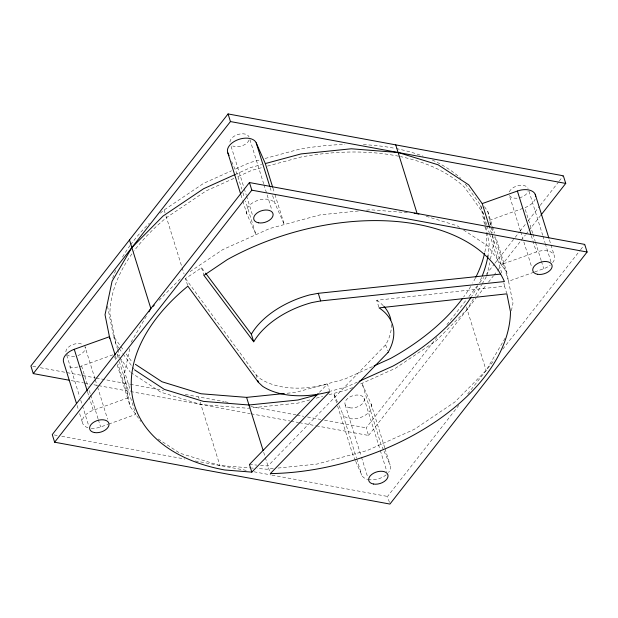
<?xml version="1.0" encoding="UTF-8"?>
<svg xmlns="http://www.w3.org/2000/svg" width="618" height="618" viewBox="0 0 618 618"><rect width="100%" height="100%" fill="white"/><g stroke="black" fill="none" stroke-linecap="round" stroke-linejoin="round"><path stroke-width="0.46" stroke-dasharray="3.09 2.32" d="M129.687 348.737L124.017 375.713L130.243 406.729L140.85 421.437M486.945 275.775L489.68 262.75M490.46 259.027L493.983 242.287L492.322 234.037M511.41 310.707L512.971 303.268L506.752 272.252L495.69 236.756M131.055 342.225L146.505 315.952M473.427 298.764L467.146 309.44L435.914 341.005L395.389 368.305L359.444 384.489M475.358 295.481L481.638 284.805M482.117 283.986L486.466 276.594M278.038 468.058L316.934 464.087L367.324 450.468L414.384 429.286L454.91 401.986L486.134 370.421L505.462 337.575M316.462 425.848L368.56 435.458L366.18 427.834L436.856 337.498M446.953 324.597L466.551 299.545M468.931 296.501L477.243 285.879M479.614 282.843L483.778 277.528M486.15 274.492L494.47 263.863M495.057 263.106L514.655 238.054M515.25 237.289L519.414 231.974M520.001 231.217L525.941 223.623M528.32 220.587L539.599 206.165M540.194 205.408L558.61 181.877M559.205 181.113L563.361 175.798M368.56 435.458L476.053 298.054M476.648 297.297L486.15 285.145M488.529 282.109L493.28 276.037M493.867 275.28L497.436 270.723M498.031 269.966L520.595 241.12M521.19 240.356L525.346 235.049M525.941 234.284L528.32 231.248M528.908 230.491L540.194 216.068M389.394 502.364L387.548 496.439L458.819 405.338M467.726 393.952L494.454 359.792M502.766 349.162L579.978 250.475M580.572 249.718L584.728 244.404M319.436 392.291L327.44 384.041L329.548 390.815M391.41 324.496A75.072 45.284 -17.3 0 1 385.647 344.821L267.949 465.98L260.549 465.385M159.004 300.325L181.406 277.683M160.286 213.179A195.188 117.737 -17.3 0 1 164.125 209.958L203.639 183.337L231.495 170.8M190.027 271.642L222.611 249.695L269.672 228.513L320.054 214.886L358.95 210.923M187.602 285.338L185.493 278.556L201.545 267.748L205.014 272.384M235.844 168.838L249.525 162.681L260.502 159.714M235.242 174.477L250.676 167.532L261.661 164.566M233.867 178.424L206.01 190.962L166.505 217.582A195.188 117.737 -17.3 0 0 134.214 250.746M238.224 176.462L251.897 170.305L262.882 167.339M372.337 366.667L344.736 379.097L295.613 392.376L286.18 393.334M357.366 382.102L347.107 386.714L330.607 391.179M352.608 387.563L348.328 389.487L328.189 394.933M79.351 366.683A15.056 9.085 -17.3 0 0 81.615 365.987L113.179 354.717M522.936 208.366L489.564 220.286L493.535 233.032M87.941 427.718A15.056 9.085 -17.3 0 1 82.611 419.467A15.056 9.085 -17.3 0 1 93.264 410.275L128.436 397.714L117.945 364.041M552.662 262.681A15.056 9.085 -17.3 0 0 551.735 252.492A15.056 9.085 -17.3 0 0 536.385 252.013L501.213 264.574L489.873 228.166M91.232 428.32A15.056 9.085 -17.3 0 0 100.61 426.968L107.826 424.396M108.729 424.072L135.782 414.408L119.336 361.623M533.805 272.244L508.56 281.267L494.67 236.671M534.709 271.928L543.732 268.706A15.056 9.085 -17.3 0 0 550.314 265.06M265.099 158.471L298.649 149.401A195.188 117.737 -17.3 0 1 344.937 144.457M267.47 166.095L301.02 157.026A195.188 117.737 -17.3 0 1 399.545 156.408M309.857 399.892L297.946 403.114L251.456 407.849M316.277 398.154L322.689 396.424M378.819 307.046L376.71 300.271L504.504 286.219L506.621 292.994M366.544 210.151L370.336 209.757L407.548 212.716M250.506 407.95L247.663 408.243L200.912 404.527L160.889 392.229L131.109 372.708M273.295 468.544L266.659 469.216L257.119 468.459M249.44 464.504L256.841 465.091M158.146 438.965L179.877 453.21L219.908 465.508L250.437 467.934M251.395 468.004L253.303 468.158M32.793 366.327L36.586 367.022M40.371 367.725L95.303 377.861M96.253 378.031L129.401 384.149M130.352 384.326L163.5 390.437M185.284 394.462L224.11 401.623M225.06 401.8L228.845 402.496M250.63 406.52L296.092 414.902M297.042 415.08L303.67 416.3M307.463 417.003L320.719 419.452M324.512 420.147L366.18 427.834M71.163 380.588L83.469 382.859M84.419 383.036L90.104 384.079M93.89 384.782L97.675 385.477M98.625 385.655L250.166 413.612M251.117 413.79L289.942 420.958M290.893 421.128L298.471 422.527M299.413 422.704L315.52 425.671M54.16 434.925L57.953 435.628M61.738 436.323L184.867 459.043M195.28 460.966L246.427 470.398M254.006 471.797L271.055 474.941M271.997 475.118L387.548 496.439M426.181 216.269L457.111 225.771L459.529 227.354M463.554 229.989L487.695 245.817L506.752 272.252M185.493 278.556L255.983 374.686L260.286 378.71A75.072 45.284 -17.3 0 0 327.44 384.041M484.435 206.667L487.756 211.271L494.562 233.117M465.362 184.079L480.673 205.331L486.737 224.79M107.517 306.204L113.581 336.447L124.009 350.908M126.18 353.921L132.159 362.218M118.726 347.911L115.96 344.064L109.888 313.828A195.188 117.737 -17.3 0 1 133.612 251.549M119.282 348.676L122.58 353.257M123.121 354.006L133.99 369.085M119.042 356.555L116.787 353.426L118.208 357.976M119.606 357.335L130.305 372.183M384.736 447.756L371.132 404.072L362.009 383.33L380.997 444.311L383.662 450.36M272.638 195.628L275.188 203.816L284.311 224.55L274.67 193.604M384.041 451.225L390.12 465.045A15.056 9.085 -17.3 0 1 388.575 472.43M231.68 161.592L237.003 173.689L241.816 189.162M337.49 402.086L333.689 393.45L336.81 403.461M339.012 405.547L342.812 414.184L356.416 457.868M242.905 201.19L246.868 213.928L255.991 234.67L245.5 200.989M355.342 460.472L352.685 454.431L337.088 404.373M355.721 461.337L361.8 475.165A15.056 9.085 -17.3 0 0 367.741 479.413M549.394 239.83L554.215 255.296M528.962 191.147L542.689 235.226M542.975 236.146L544.976 242.58M545.261 243.492L550.986 261.862M532.67 233.21L524.736 207.725A15.056 9.085 -17.3 0 0 535.165 199.174M532.955 234.122L535.227 241.399M535.505 242.31L541.175 260.51M541.461 261.422L543.732 268.706M531.279 235.628L536.385 252.013M520.433 230.931L509.278 195.118A10.012 6.041 -17.3 0 0 518.61 197.984A10.012 6.041 -17.3 0 0 528.058 191.619M520.719 231.85L522.72 238.278M523.863 241.955L531.874 267.671M487.015 225.694L489.286 232.978M489.572 233.89L501.762 273.025M466.351 306.899L486.134 370.421M385.647 344.821L387.494 350.754M385.022 448.668L390.12 465.045M364.01 398.139L380.024 449.572M380.309 450.491L386.891 471.611M345.184 404.867L361.206 456.293M361.491 457.212L367.78 477.413M272.971 188.142L274.392 192.7M356.702 458.78L361.8 475.165M270.089 187.432L271.503 191.982M249.935 139.668L263.662 183.747M263.948 184.666L271.959 210.383M231.109 146.389L243.979 187.718M244.264 188.637L246.265 195.064M246.551 195.983L252.561 215.265M242.951 192.801L244.373 197.351M240.92 194.817L242.619 200.278M255.983 374.686L257.034 378.069M263.701 452.322L269.796 471.905M201.545 267.748L203.917 275.365M164.125 209.958L165.709 215.041M165.972 215.883L181.808 266.729M182.094 267.64L184.079 274.006M198.54 396.903L199.066 398.602M200.124 401.986L219.908 465.508M113.581 336.447L117.381 348.637M117.667 349.556L119.66 355.96M120.804 359.614L130.483 390.715M115.396 355.844L116.81 360.394M114.654 356.671L115.79 360.309M117.204 364.859L130.243 406.729M94.994 378.803L84.983 346.659A10.012 6.041 -17.3 0 1 78.007 355.566M95.28 379.722L97.281 386.15M97.567 387.069L107.578 419.213M81.615 365.987L88.135 386.922M89.27 390.568L90.406 394.207M90.684 395.118L98.061 418.78M98.339 419.692L100.61 426.968M87.594 392.075L88.729 395.713M89.015 396.625L93.264 410.275M66.729 355.219L79.598 396.547M80.742 400.217L82.179 404.813M82.464 405.732L88.753 425.933M77.111 405.478L78.239 409.116M79.66 413.666L82.773 423.678M503.848 282.944L504.504 286.219M487.756 211.271L490.669 225.786M490.854 226.706L492.137 233.117M485.516 225.238L483.052 212.955L464.473 187.184A195.188 117.737 -17.3 0 0 400.518 156.609M485.895 227.13L489.116 243.191A195.188 117.737 -17.3 0 1 488.22 254.199M480.673 205.331L485.987 231.789M486.173 232.739L486.745 235.574A195.188 117.737 -17.3 0 1 484.821 252.198M509.317 191.889A10.012 6.041 -17.3 0 1 518.765 185.524A10.012 6.041 -17.3 0 1 528.104 188.39M481.592 277.482A195.188 117.737 -17.3 0 1 479.383 282.426M477.753 285.74A195.188 117.737 -17.3 0 1 471.573 296.501M376.71 300.271A75.072 45.284 -17.3 0 1 383.253 305.655M249.039 140.139A10.012 6.041 -17.3 0 1 232.731 145.956M229.942 142.086A10.012 6.041 -17.3 0 1 238.471 134.33A10.012 6.041 -17.3 0 1 249.077 136.91M74.647 356.385A10.012 6.041 -17.3 0 1 67.107 354.701M65.848 351.835A10.012 6.041 -17.3 0 1 71.92 344.96A10.012 6.041 -17.3 0 1 82.503 344.334M386.227 474.802A15.056 9.085 -17.3 0 1 368.544 479.583M246.868 213.928A15.056 9.085 -17.3 0 1 257.358 200.526A15.056 9.085 -17.3 0 1 275.188 203.816M371.132 404.072A15.056 9.085 -17.3 0 1 360.642 417.474A15.056 9.085 -17.3 0 1 342.812 414.184M77.829 367.015A15.056 9.085 -17.3 0 1 67.517 366.196M475.373 278.115A195.188 117.737 -17.3 0 1 472.685 283.09M470.738 286.404A195.188 117.737 -17.3 0 1 463.616 297.042M112.623 278.254A195.188 117.737 -17.3 0 1 116.107 269.448M122.534 257.026A195.188 117.737 -17.3 0 1 130.058 245.547M130.645 244.736A195.188 117.737 -17.3 0 1 149.347 223.229M363.369 144.651A195.188 117.737 -17.3 0 1 395.219 148.39M396.192 148.583A195.188 117.737 -17.3 0 1 423.114 156.199M432.283 160.016A195.188 117.737 -17.3 0 1 460.773 178.339M349.664 407.803A10.012 6.041 -17.3 0 0 364.319 399.691A10.012 6.041 -17.3 0 0 349.803 397.011A10.012 6.041 -17.3 0 0 349.664 407.803"/><path stroke-width="0.93" d="M148.923 311.843L150.854 308.56L129.486 239.954M540.789 215.303L565.733 183.422L563.361 175.798L228.073 113.936L30.9 365.972L33.272 373.596L69.262 380.24M33.272 373.596L230.452 121.561L228.073 113.936M249.44 182.542L52.267 434.578L54.639 442.202L389.927 504.064L587.1 252.028L584.728 244.404L249.44 182.542L251.82 190.166L54.639 442.202M318.1 393.674L249.44 464.504L251.812 472.129L224.743 469.981A195.188 117.737 -17.3 0 1 187.872 286.18L258.355 382.303L262.658 386.335A75.072 45.284 -17.3 0 0 329.811 391.665L251.812 472.129M152.893 306.497L154.253 305.13M235.242 174.477L203.616 188.714L163.09 216.014L131.866 247.579L112.059 281.252L105.029 314.732L109.803 338.533M374.083 365.887L390.622 358.44A195.188 117.737 -17.3 0 0 462.418 298.649M359.073 381.329L392.994 366.065A195.188 117.737 -17.3 0 0 471.047 297.328M76.539 403.654L63.785 362.704A15.056 9.085 -17.3 0 1 74.268 349.294L109.44 336.733L115.11 354.933M240.634 193.905L227.88 152.955A15.056 9.085 -17.3 0 1 238.363 139.544A15.056 9.085 -17.3 0 1 256.2 142.835L265.315 163.569L301.066 153.913L351.341 148.783L398.092 152.492L438.123 164.79L468.707 184.844L482.218 203.592L517.39 191.032A15.056 9.085 -17.3 0 1 535.69 196.655M317.552 394.701L297.984 399.993L248.961 404.999L203.384 401.376L164.349 389.386L134.531 369.834M500.132 274.137L318.278 293.311L309.556 294.94A75.072 45.284 -17.3 0 0 251.341 334.16L253.72 341.777A75.072 45.284 -17.3 0 1 311.928 302.557L320.657 300.935L504.419 281.553A195.188 117.737 -17.3 0 0 227.378 259.56L203.917 275.365L253.72 341.777M135.381 364.326L161.978 381.762L201.004 393.759L246.582 397.374L284.295 393.527M414.222 213.241L418.904 214.029M230.452 121.561L565.733 183.422M251.82 190.166L587.1 252.028M205.593 273.148L251.341 334.16M227.88 152.955L229.015 155.543M535.227 194.322L548.83 238.007M517.39 191.032L531.001 234.716M482.218 203.592L489.587 227.254M395.721 144.867L417.088 213.473M318.278 293.311L320.657 300.935M265.315 163.569L272.692 187.239M256.2 142.835L269.803 186.528M257.83 380.611L258.355 382.303M246.582 397.374L263.137 450.507M74.268 349.294L87.308 391.163M488.081 255.134A195.188 117.737 -17.3 0 1 482.264 275.837M383.871 306.319A75.072 45.284 -17.3 0 1 390.877 319.923M484.612 253.141A195.188 117.737 -17.3 0 1 475.798 277.289M388.027 352.445L270.329 473.597A195.188 117.737 -17.3 0 0 510.483 311.796L506.884 293.836L379.081 307.888A75.072 45.284 -17.3 0 1 388.027 352.445M373.411 484.025A10.012 6.041 -17.3 0 0 388.058 475.914A10.012 6.041 -17.3 0 0 373.542 473.241A10.012 6.041 -17.3 0 0 373.411 484.025M537.498 274.284A10.012 6.041 -17.3 0 0 552.152 266.165A10.012 6.041 -17.3 0 0 537.637 263.492A10.012 6.041 -17.3 0 0 537.498 274.284M258.471 222.797A10.012 6.041 -17.3 0 0 273.125 214.685A10.012 6.041 -17.3 0 0 258.61 212.005A10.012 6.041 -17.3 0 0 258.471 222.797M94.384 432.546A10.012 6.041 -17.3 0 0 109.031 424.435A10.012 6.041 -17.3 0 0 94.515 421.754A10.012 6.041 -17.3 0 0 94.384 432.546"/></g></svg>
